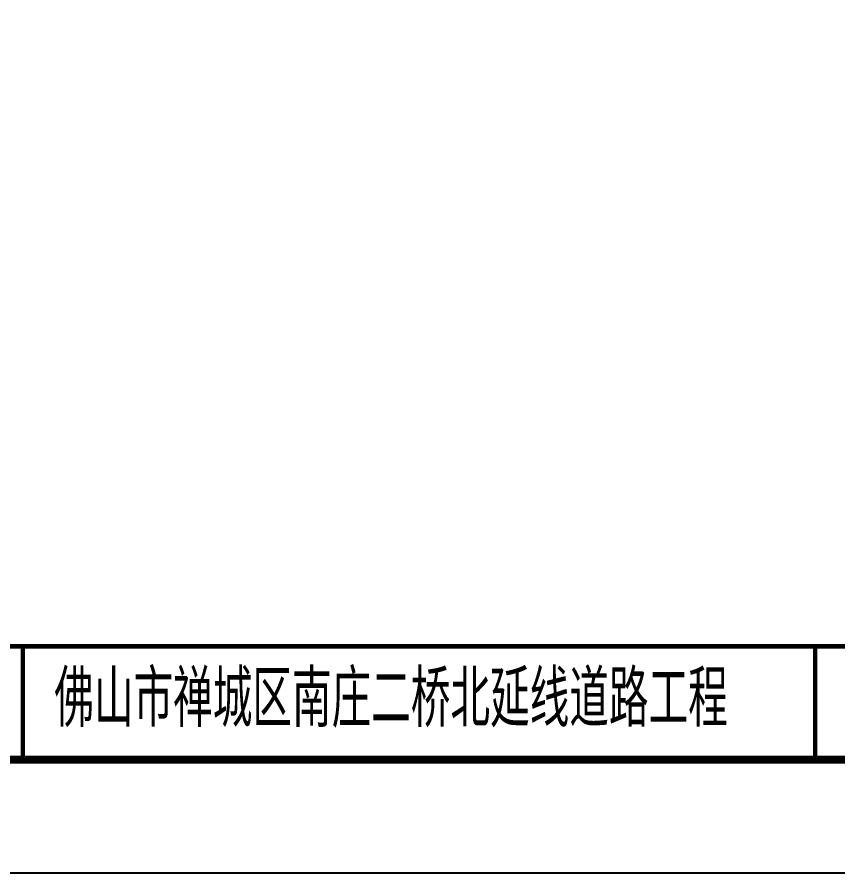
# Model space of a CAD drawing. Header units: millimetres. Extents: x 2 to 5882, y 1831 to 3462.
# Drawn here: x 516.9 to 589.4, y 2507.7 to 2583.3 of the extents above; entities that cross this region are included whole.
import ezdxf
from ezdxf.enums import TextEntityAlignment as Align

# ---------------------------------------------------------------- set-up
doc = ezdxf.new("R2010")
doc.units = ezdxf.units.MM
doc.layers.add('图框', color=7, linetype='Continuous')
doc.layers.add('标注', color=4, linetype='Continuous')
doc.styles.get("Standard").update_dxf_attribs({"font": 'simplex1.shx', "width": 0.7, "bigfont": 'hztxt.shx'})

# ---------------------------------------------------------------- blocks, each defined once
blk = doc.blocks.new('123')
blk.add_lwpolyline([(422.364, 2507.706), (422.364, 2804.706), (2.364, 2804.706), (2.364, 2507.706)], close=True)

msp = doc.modelspace()

# ---------------------------------------------------------------- linework, layer by layer
for points, const_width in [([(832.36361, 2794.70635), (452.36361, 2794.70635), (452.36361, 2517.70635), (832.36361, 2517.70635), (832.36361, 2794.70635)], 0.7), ([(452.36361, 2527.70635), (832.36361, 2527.70635)], 0.4)]:
    msp.add_lwpolyline(points, dxfattribs=dict(const_width=const_width))
at = {"layer": '图框', "const_width": 0.4}
for points in [[(517.36361, 2527.70635), (517.36361, 2517.70635)], [(587.36361, 2517.70635), (587.36361, 2527.70635)]]:
    msp.add_lwpolyline(points, dxfattribs=at)

# ---------------------------------------------------------------- block references
at = {"layer": '标注'}
msp.add_blockref('123', (420, 0), dxfattribs=at)

# ---------------------------------------------------------------- texts
at = {"layer": '图框', "width": 0.7}
msp.add_text('佛山市禅城区南庄二桥北延线道路工程', height=5, dxfattribs=at).set_placement((549.89249, 2523.09299), align=Align.MIDDLE_CENTER)

doc.saveas('drawing.dxf')
